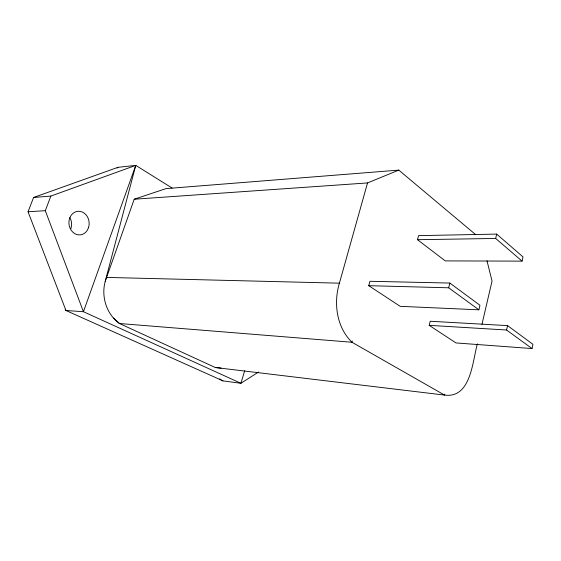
<?xml version="1.0" encoding="UTF-8"?>
<svg xmlns="http://www.w3.org/2000/svg" width="561" height="561" viewBox="0 0 561 561"><rect width="100%" height="100%" fill="white"/><g stroke="black" fill="none" stroke-linecap="round" stroke-linejoin="round"><path stroke-width="0.84" d="M532.031 348.563L532.95 344.328L507.558 325.611L430.21 321.243L429.186 325.352L455.995 342.939L532.031 348.563L506.569 330.001L429.186 325.352M172.101 188.033L135.762 165.369L105.23 281.327C100.994 296.51 106.506 314.244 119.458 323.515L215.326 367.525L221.027 368.058M506.569 330.001L507.558 325.611M522.074 261.131L523.02 256.924L496.688 234.098L418.562 235.627L417.503 239.701L445.252 260.9L522.074 261.131L495.665 238.453L417.503 239.701M477.418 343.837C472.481 360.52 471.219 398.675 444.557 395.084L215.326 367.525M481.962 324.328L492.046 281.061L487.004 260.816M478.884 309.819L479.957 305.261L449.838 283.06L369.93 281.285L368.738 285.682L400.196 306.327L478.884 309.819L448.674 287.793L368.738 285.682M495.665 238.453L496.688 234.098M444.803 394.06L444.557 395.084L352.154 342.357M448.674 287.793L449.838 283.06M113.413 318.038L119.458 323.515L351.999 342.259L352.329 341.025M475.728 234.68L398.773 170.109L367.539 182.935L339.405 283.172C333.374 303.073 336.572 327.365 351.999 342.259M244.701 370.716L240.907 383.282L222.983 380.884L65.96 310.499L65.258 309.981L65.335 309.244M105.23 281.327L134.212 199.225L165.993 188.615L398.773 170.109M135.762 165.369L83.435 311.713L65.96 310.499L28.05 211.77L33.576 197.486L117.943 167.332L135.762 165.369L50.869 196.07L33.576 197.486M258.551 372.02L240.907 383.282L83.435 311.713L45.301 210.684L50.869 196.07M70.798 228.685L70.959 228.348A11.578 10.035 82.8 0 0 69.809 217.577M117.039 168.069L117.943 167.332M134.212 199.225L367.539 182.935M28.05 211.77L45.301 210.684M106.52 277.415L339.405 283.172M222.983 380.884L221.658 380.225M220.999 379.818L219.709 378.85M88.505 227.689L87.264 230.333A11.844 10.105 83.6 0 1 70.195 228.481A11.844 10.105 83.6 0 1 78.309 211.266A11.844 10.105 83.6 0 1 88.505 227.689"/></g></svg>
